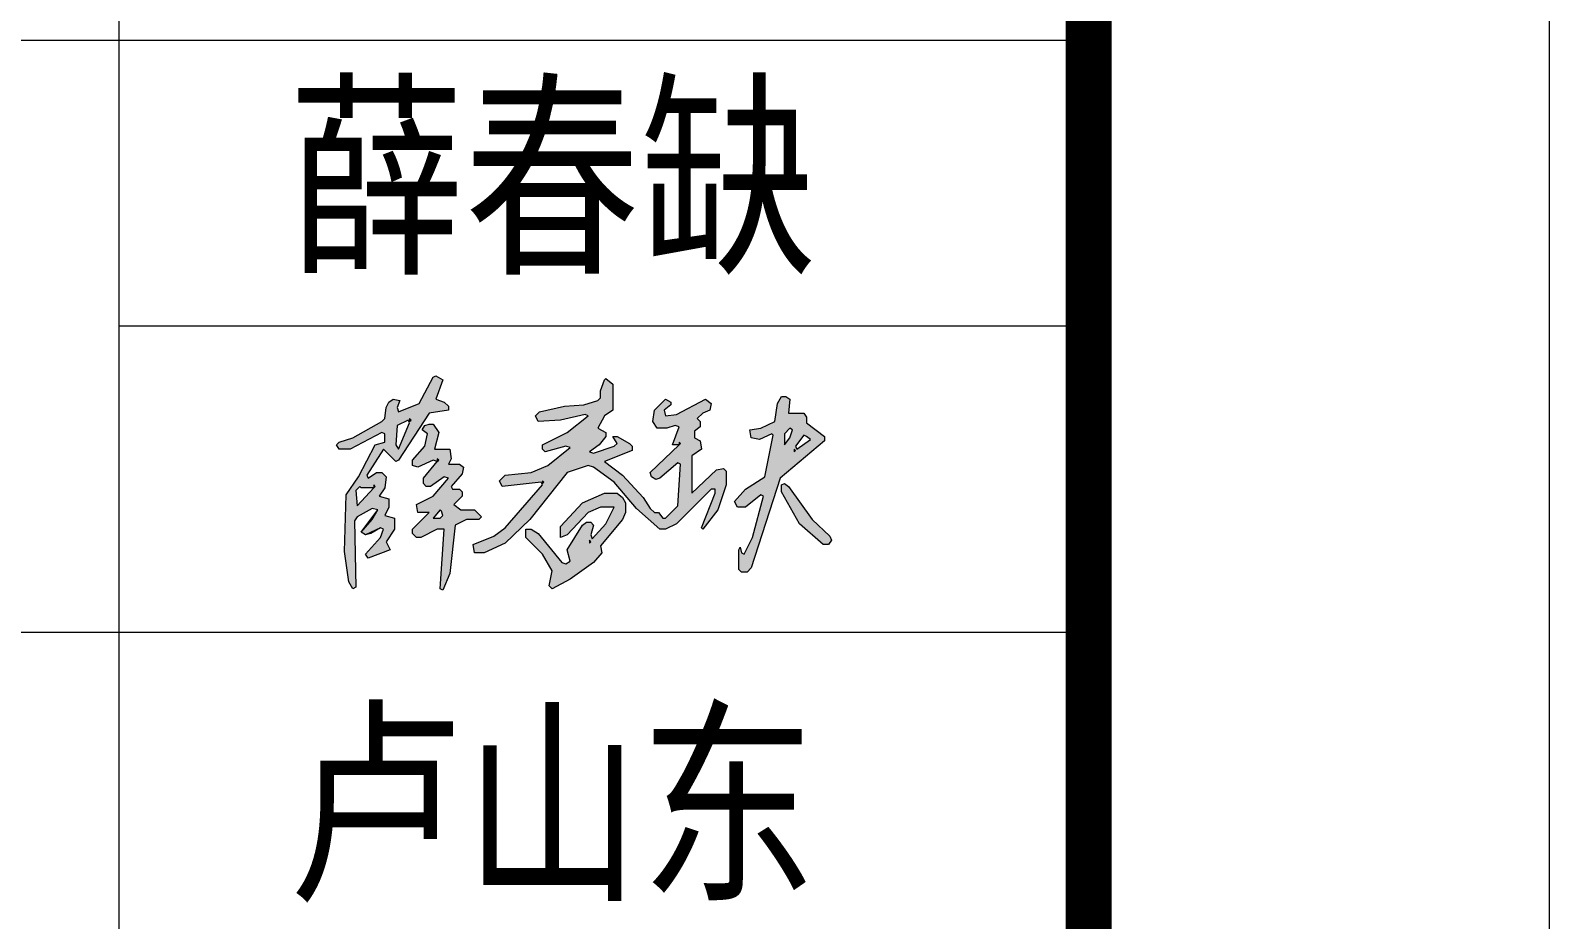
# Model space of a CAD drawing. Header units: inches. Extents: x -3272461 to -2504170, y 403793 to 1071042.
# Drawn here: x -2654939 to -2649994, y 721145 to 724039 of the extents above; entities that cross this region are included whole.
import ezdxf
from ezdxf.enums import TextEntityAlignment as Align

# ---------------------------------------------------------------- set-up
doc = ezdxf.new("R2010")
doc.units = ezdxf.units.IN
doc.header["$LTSCALE"] = 1000
doc.header["$MEASUREMENT"] = 0
doc.layers.get('0').update_dxf_attribs({"lineweight": 18})
doc.layers.add('PUB_TITLE', color=153, linetype='Continuous', lineweight=18)
doc.styles.add('-黑体', font='', dxfattribs={"width": 0.7})
doc.styles.get('-黑体').set_extended_font_data('微软雅黑')

msp = doc.modelspace()

# ---------------------------------------------------------------- hatches: boundary and pattern name
h = msp.add_hatch(color=256)
h.paths.add_polyline_path([(-2653704.5, 722762.1), (-2653709, 722771.1), (-2653745, 722753.1), (-2653749.5, 722690.1), (-2653740.5, 722676.6)], flags=0)
h.paths.add_polyline_path([(-2653628, 722910.6), (-2653619, 722915.1), (-2653596.5, 722901.6), (-2653619, 722838.6), (-2653592, 722829.6), (-2653578.5, 722816.1), (-2653578.5, 722802.6), (-2653641.5, 722793.6), (-2653740.5, 722640.6), (-2653749.5, 722636.1), (-2653790, 722676.6), (-2653844, 722591.1), (-2653839.5, 722582.1), (-2653812.5, 722600.1), (-2653794.5, 722600.1), (-2653781, 722586.6), (-2653785.5, 722550.6), (-2653803.5, 722523.6), (-2653772, 722514.6), (-2653772, 722487.6), (-2653785.5, 722460.6), (-2653754, 722451.6), (-2653754, 722415.6), (-2653781, 722375.1), (-2653767.5, 722348.1), (-2653839.5, 722321.1), (-2653848.5, 722334.6), (-2653799, 722388.6), (-2653790, 722415.6), (-2653799, 722420.1), (-2653830.5, 722402.1), (-2653848.5, 722397.6), (-2653862, 722406.6), (-2653826, 722447.1), (-2653808, 722478.6), (-2653826, 722483.1), (-2653875.5, 722456.1), (-2653884.5, 722442.6), (-2653880, 722226.6), (-2653889, 722222.1), (-2653902.5, 722244.6), (-2653916, 722343.6), (-2653911.5, 722528.1), (-2653871, 722586.6), (-2653817, 722690.1), (-2653785.5, 722699.1), (-2653785.5, 722726.1), (-2653794.5, 722730.6), (-2653898, 722676.6), (-2653934, 722676.6), (-2653943, 722690.1), (-2653934, 722699.1), (-2653889, 722712.6), (-2653794.5, 722766.6), (-2653785.5, 722775.6), (-2653781, 722811.6), (-2653772, 722829.6), (-2653758.5, 722838.6), (-2653736, 722834.1), (-2653745, 722811.6), (-2653740.5, 722798.1), (-2653673, 722825.1)], flags=0)
h.paths.add_polyline_path([(-2653862, 722550.6), (-2653866.5, 722555.1), (-2653880, 722541.6), (-2653875.5, 722492.1), (-2653821.5, 722550.6)], flags=0)
h.paths.add_polyline_path([(-2653641.5, 722757.6), (-2653628, 722757.6), (-2653610, 722730.6), (-2653623.5, 722676.6), (-2653574, 722676.6), (-2653569.5, 722645.1), (-2653578.5, 722627.1), (-2653542.5, 722627.1), (-2653529, 722618.1), (-2653533.5, 722595.6), (-2653569.5, 722555.1), (-2653565, 722546.1), (-2653542.5, 722546.1), (-2653533.5, 722537.1), (-2653533.5, 722523.6), (-2653560.5, 722496.6), (-2653538, 722478.6), (-2653493, 722478.6), (-2653470.5, 722456.1), (-2653479.5, 722447.1), (-2653520, 722447.1), (-2653556, 722429.1), (-2653574, 722271.6), (-2653596.5, 722217.6), (-2653605.5, 722222.1), (-2653592, 722415.6), (-2653614.5, 722415.6), (-2653668.5, 722388.6), (-2653682, 722388.6), (-2653695.5, 722402.1), (-2653695.5, 722415.6), (-2653641.5, 722469.6), (-2653677.5, 722469.6), (-2653682, 722496.6), (-2653628, 722523.6), (-2653578.5, 722582.1), (-2653592, 722586.6), (-2653637, 722555.1), (-2653650.5, 722555.1), (-2653659.5, 722564.1), (-2653659.5, 722582.1), (-2653614.5, 722636.1), (-2653628, 722640.6), (-2653677.5, 722618.1), (-2653695.5, 722622.6), (-2653695.5, 722640.6), (-2653655, 722685.6), (-2653646, 722726.1), (-2653664, 722739.6), (-2653655, 722753.1)], flags=0)
h.paths.add_polyline_path([(-2653601, 722474.1), (-2653605.5, 722478.6), (-2653628, 722451.6), (-2653605.5, 722451.6), (-2653596.5, 722460.6)], flags=0)
h.paths.add_polyline_path([(-2653070, 722901.6), (-2653065.5, 722906.1), (-2653043, 722888.1), (-2653043, 722802.6), (-2653070, 722784.6), (-2653092.5, 722744.1), (-2653065.5, 722730.6), (-2653065.5, 722717.1), (-2653088, 722690.1), (-2653119.5, 722667.6), (-2653106, 722663.1), (-2653038.5, 722685.6), (-2653029.5, 722694.6), (-2653043, 722717.1), (-2653029.5, 722717.1), (-2652989, 722694.6), (-2652980, 722685.6), (-2652980, 722672.1), (-2653070, 722636.1), (-2653011.5, 722591.1), (-2652944, 722519.1), (-2652921.5, 722483.1), (-2652908, 722469.6), (-2652894.5, 722469.6), (-2652881, 722451.6), (-2652872, 722451.6), (-2652831.5, 722492.1), (-2652822.5, 722627.1), (-2652831.5, 722631.6), (-2652890, 722582.1), (-2652903.5, 722577.6), (-2652917, 722586.6), (-2652921.5, 722600.1), (-2652827, 722690.1), (-2652849.5, 722690.1), (-2652827, 722748.6), (-2652840.5, 722753.1), (-2652867.5, 722744.1), (-2652899, 722744.1), (-2652912.5, 722766.6), (-2652908, 722802.6), (-2652872, 722838.6), (-2652854, 722829.6), (-2652854, 722820.6), (-2652876.5, 722802.6), (-2652872, 722784.6), (-2652836, 722789.1), (-2652741.5, 722838.6), (-2652723.5, 722825.1), (-2652728, 722802.6), (-2652750.5, 722793.6), (-2652768.5, 722775.6), (-2652759.5, 722766.6), (-2652759.5, 722748.6), (-2652777.5, 722735.1), (-2652777.5, 722712.6), (-2652759.5, 722703.6), (-2652755, 722676.6), (-2652786.5, 722654.1), (-2652786.5, 722532.6), (-2652705.5, 722609.1), (-2652683, 722613.6), (-2652674, 722604.6), (-2652674, 722559.6), (-2652701, 722478.6), (-2652750.5, 722415.6), (-2652755, 722420.1), (-2652710, 722532.6), (-2652710, 722546.1), (-2652723.5, 722546.1), (-2652836, 722433.6), (-2652872, 722415.6), (-2652890, 722415.6), (-2652966.5, 722483.1), (-2653038.5, 722568.6), (-2653106, 722618.1), (-2653124, 722622.6), (-2653191.5, 722600.1), (-2653313, 722447.1), (-2653394, 722370.6), (-2653461.5, 722339.1), (-2653493, 722339.1), (-2653497.5, 722366.1), (-2653430, 722393.1), (-2653394, 722420.1), (-2653272.5, 722559.6), (-2653277, 722568.6), (-2653403, 722555.1), (-2653412, 722573.1), (-2653394, 722591.1), (-2653308.5, 722600.1), (-2653254.5, 722622.6), (-2653182.5, 722681.1), (-2653196, 722685.6), (-2653263.5, 722667.6), (-2653272.5, 722676.6), (-2653272.5, 722690.1), (-2653191.5, 722730.6), (-2653124, 722784.6), (-2653133, 722789.1), (-2653214, 722771.1), (-2653286, 722766.6), (-2653295, 722784.6), (-2653281.5, 722798.1), (-2653200.5, 722816.1), (-2653137.5, 722820.6), (-2653092.5, 722834.1), (-2653083.5, 722843.1), (-2653083.5, 722865.6)], flags=0)
h.paths.add_polyline_path([(-2653070, 722532.6), (-2653029.5, 722532.6), (-2653011.5, 722519.1), (-2653002.5, 722501.1), (-2653002.5, 722469.6), (-2653011.5, 722447.1), (-2653083.5, 722361.6), (-2653079, 722339.1), (-2653106, 722307.6), (-2653182.5, 722253.6), (-2653241, 722222.1), (-2653250, 722231.1), (-2653241, 722280.6), (-2653272.5, 722334.6), (-2653326.5, 722388.6), (-2653326.5, 722415.6), (-2653308.5, 722415.6), (-2653286, 722402.1), (-2653209.5, 722307.6), (-2653196, 722303.1), (-2653182.5, 722312.1), (-2653191.5, 722348.1), (-2653142, 722429.1), (-2653128.5, 722438.1), (-2653115, 722438.1), (-2653106, 722429.1), (-2653115, 722397.6), (-2653110.5, 722384.1), (-2653065.5, 722433.6), (-2653038.5, 722487.6), (-2653083.5, 722487.6), (-2653124, 722469.6), (-2653191.5, 722397.6), (-2653214, 722388.6), (-2653214, 722424.6), (-2653142, 722501.1)], flags=0)
h.paths.add_polyline_path([(-2652494, 722847.6), (-2652480.5, 722847.6), (-2652467, 722838.6), (-2652471.5, 722793.6), (-2652422, 722793.6), (-2652413, 722780.1), (-2652413, 722762.1), (-2652354.5, 722717.1), (-2652354.5, 722703.6), (-2652498.5, 722582.1), (-2652593, 722289.6), (-2652606.5, 722276.1), (-2652624.5, 722276.1), (-2652633.5, 722285.1), (-2652633.5, 722348.1), (-2652629, 722357.1), (-2652624.5, 722339.1), (-2652615.5, 722334.6), (-2652588.5, 722388.6), (-2652552.5, 722523.6), (-2652561.5, 722528.1), (-2652611, 722487.6), (-2652638, 722487.6), (-2652647, 722505.6), (-2652611, 722546.1), (-2652548, 722586.6), (-2652521, 722721.6), (-2652525.5, 722726.1), (-2652566, 722708.1), (-2652593, 722712.6), (-2652597.5, 722739.6), (-2652561.5, 722744.1), (-2652516.5, 722766.6), (-2652507.5, 722825.1)], flags=0)
h.paths.add_polyline_path([(-2652494, 722559.6), (-2652485, 722564.1), (-2652471.5, 722555.1), (-2652395, 722447.1), (-2652336.5, 722393.1), (-2652332, 722379.6), (-2652341, 722366.1), (-2652359, 722366.1), (-2652435.5, 722433.6), (-2652494, 722537.1)], flags=0)
h.paths.add_polyline_path([(-2652413, 722717.1), (-2652422, 722721.6), (-2652449, 722685.6), (-2652444.5, 722676.6), (-2652399.5, 722708.1)], flags=0)
h.paths.add_polyline_path([(-2652458, 722739.6), (-2652467, 722744.1), (-2652485, 722726.1), (-2652485, 722690.1), (-2652467, 722712.6)], flags=0)

# ---------------------------------------------------------------- linework, layer by layer
at = {"linetype": 'Continuous'}
for points in [[(-2653628, 722910.6), (-2653619, 722915.1), (-2653596.5, 722901.6), (-2653619, 722838.6), (-2653592, 722829.6), (-2653578.5, 722816.1), (-2653578.5, 722802.6), (-2653641.5, 722793.6), (-2653740.5, 722640.6), (-2653749.5, 722636.1), (-2653790, 722676.6), (-2653844, 722591.1), (-2653839.5, 722582.1), (-2653812.5, 722600.1), (-2653794.5, 722600.1), (-2653781, 722586.6), (-2653785.5, 722550.6), (-2653803.5, 722523.6), (-2653772, 722514.6), (-2653772, 722487.6), (-2653785.5, 722460.6), (-2653754, 722451.6), (-2653754, 722415.6), (-2653781, 722375.1), (-2653767.5, 722348.1), (-2653839.5, 722321.1), (-2653848.5, 722334.6), (-2653799, 722388.6), (-2653790, 722415.6), (-2653799, 722420.1), (-2653848.5, 722397.6), (-2653862, 722406.6), (-2653808, 722478.6), (-2653826, 722483.1), (-2653875.5, 722456.1), (-2653884.5, 722442.6), (-2653880, 722226.6), (-2653889, 722222.1), (-2653902.5, 722244.6), (-2653916, 722343.6), (-2653911.5, 722528.1), (-2653871, 722586.6), (-2653817, 722690.1), (-2653785.5, 722699.1), (-2653785.5, 722726.1), (-2653794.5, 722730.6), (-2653898, 722676.6), (-2653934, 722676.6), (-2653943, 722690.1), (-2653934, 722699.1), (-2653889, 722712.6), (-2653794.5, 722766.6), (-2653785.5, 722775.6), (-2653781, 722811.6), (-2653772, 722829.6), (-2653758.5, 722838.6), (-2653736, 722834.1), (-2653745, 722811.6), (-2653740.5, 722798.1), (-2653673, 722825.1), (-2653628, 722910.6)], [(-2653628, 722910.6), (-2653619, 722915.1), (-2653596.5, 722901.6), (-2653619, 722838.6), (-2653592, 722829.6), (-2653578.5, 722816.1), (-2653578.5, 722802.6), (-2653641.5, 722793.6), (-2653740.5, 722640.6), (-2653749.5, 722636.1), (-2653790, 722676.6), (-2653844, 722591.1), (-2653839.5, 722582.1), (-2653812.5, 722600.1), (-2653794.5, 722600.1), (-2653781, 722586.6), (-2653785.5, 722550.6), (-2653803.5, 722523.6), (-2653772, 722514.6), (-2653772, 722487.6), (-2653785.5, 722460.6), (-2653754, 722451.6), (-2653754, 722415.6), (-2653781, 722375.1), (-2653767.5, 722348.1), (-2653839.5, 722321.1), (-2653848.5, 722334.6), (-2653799, 722388.6), (-2653790, 722415.6), (-2653799, 722420.1), (-2653830.5, 722402.1), (-2653848.5, 722397.6), (-2653862, 722406.6), (-2653826, 722447.1), (-2653808, 722478.6), (-2653826, 722483.1), (-2653875.5, 722456.1), (-2653884.5, 722442.6), (-2653880, 722226.6), (-2653889, 722222.1), (-2653902.5, 722244.6), (-2653916, 722343.6), (-2653911.5, 722528.1), (-2653871, 722586.6), (-2653817, 722690.1), (-2653785.5, 722699.1), (-2653785.5, 722726.1), (-2653794.5, 722730.6), (-2653898, 722676.6), (-2653934, 722676.6), (-2653943, 722690.1), (-2653934, 722699.1), (-2653889, 722712.6), (-2653794.5, 722766.6), (-2653785.5, 722775.6), (-2653781, 722811.6), (-2653772, 722829.6), (-2653758.5, 722838.6), (-2653736, 722834.1), (-2653745, 722811.6), (-2653740.5, 722798.1), (-2653673, 722825.1), (-2653628, 722910.6)], [(-2653070, 722901.6), (-2653065.5, 722906.1), (-2653043, 722888.1), (-2653043, 722802.6), (-2653070, 722784.6), (-2653092.5, 722744.1), (-2653065.5, 722730.6), (-2653065.5, 722717.1), (-2653088, 722690.1), (-2653119.5, 722667.6), (-2653106, 722663.1), (-2653038.5, 722685.6), (-2653029.5, 722694.6), (-2653043, 722717.1), (-2653029.5, 722717.1), (-2652989, 722694.6), (-2652980, 722685.6), (-2652980, 722672.1), (-2653070, 722636.1), (-2653011.5, 722591.1), (-2652944, 722519.1), (-2652921.5, 722483.1), (-2652908, 722469.6), (-2652894.5, 722469.6), (-2652881, 722451.6), (-2652872, 722451.6), (-2652831.5, 722492.1), (-2652822.5, 722627.1), (-2652831.5, 722631.6), (-2652890, 722582.1), (-2652903.5, 722577.6), (-2652917, 722586.6), (-2652921.5, 722600.1), (-2652827, 722690.1), (-2652849.5, 722690.1), (-2652827, 722748.6), (-2652840.5, 722753.1), (-2652867.5, 722744.1), (-2652899, 722744.1), (-2652912.5, 722766.6), (-2652908, 722802.6), (-2652872, 722838.6), (-2652854, 722829.6), (-2652854, 722820.6), (-2652876.5, 722802.6), (-2652872, 722784.6), (-2652836, 722789.1), (-2652741.5, 722838.6), (-2652723.5, 722825.1), (-2652728, 722802.6), (-2652750.5, 722793.6), (-2652768.5, 722775.6), (-2652759.5, 722766.6), (-2652759.5, 722748.6), (-2652777.5, 722735.1), (-2652777.5, 722712.6), (-2652759.5, 722703.6), (-2652755, 722676.6), (-2652786.5, 722654.1), (-2652786.5, 722532.6), (-2652705.5, 722609.1), (-2652683, 722613.6), (-2652674, 722604.6), (-2652674, 722559.6), (-2652701, 722478.6), (-2652750.5, 722415.6), (-2652755, 722420.1), (-2652710, 722532.6), (-2652710, 722546.1), (-2652723.5, 722546.1), (-2652836, 722433.6), (-2652872, 722415.6), (-2652890, 722415.6), (-2652966.5, 722483.1), (-2653038.5, 722568.6), (-2653106, 722618.1), (-2653124, 722622.6), (-2653191.5, 722600.1), (-2653313, 722447.1), (-2653394, 722370.6), (-2653461.5, 722339.1), (-2653493, 722339.1), (-2653497.5, 722366.1), (-2653430, 722393.1), (-2653394, 722420.1), (-2653272.5, 722559.6), (-2653277, 722568.6), (-2653403, 722555.1), (-2653412, 722573.1), (-2653394, 722591.1), (-2653308.5, 722600.1), (-2653254.5, 722622.6), (-2653182.5, 722681.1), (-2653196, 722685.6), (-2653263.5, 722667.6), (-2653272.5, 722676.6), (-2653272.5, 722690.1), (-2653191.5, 722730.6), (-2653124, 722784.6), (-2653133, 722789.1), (-2653214, 722771.1), (-2653286, 722766.6), (-2653295, 722784.6), (-2653281.5, 722798.1), (-2653200.5, 722816.1), (-2653137.5, 722820.6), (-2653092.5, 722834.1), (-2653083.5, 722843.1), (-2653083.5, 722865.6), (-2653070, 722901.6)], [(-2653070, 722901.6), (-2653065.5, 722906.1), (-2653043, 722888.1), (-2653043, 722802.6), (-2653070, 722784.6), (-2653092.5, 722744.1), (-2653065.5, 722730.6), (-2653065.5, 722717.1), (-2653088, 722690.1), (-2653119.5, 722667.6), (-2653106, 722663.1), (-2653038.5, 722685.6), (-2653029.5, 722694.6), (-2653043, 722717.1), (-2653029.5, 722717.1), (-2652989, 722694.6), (-2652980, 722685.6), (-2652980, 722672.1), (-2653070, 722636.1), (-2653011.5, 722591.1), (-2652944, 722519.1), (-2652921.5, 722483.1), (-2652908, 722469.6), (-2652894.5, 722469.6), (-2652881, 722451.6), (-2652872, 722451.6), (-2652831.5, 722492.1), (-2652822.5, 722627.1), (-2652831.5, 722631.6), (-2652890, 722582.1), (-2652903.5, 722577.6), (-2652917, 722586.6), (-2652921.5, 722600.1), (-2652827, 722690.1), (-2652849.5, 722690.1), (-2652827, 722748.6), (-2652840.5, 722753.1), (-2652867.5, 722744.1), (-2652899, 722744.1), (-2652912.5, 722766.6), (-2652908, 722802.6), (-2652872, 722838.6), (-2652854, 722829.6), (-2652854, 722820.6), (-2652876.5, 722802.6), (-2652872, 722784.6), (-2652836, 722789.1), (-2652741.5, 722838.6), (-2652723.5, 722825.1), (-2652728, 722802.6), (-2652750.5, 722793.6), (-2652768.5, 722775.6), (-2652759.5, 722766.6), (-2652759.5, 722748.6), (-2652777.5, 722735.1), (-2652777.5, 722712.6), (-2652759.5, 722703.6), (-2652755, 722676.6), (-2652786.5, 722654.1), (-2652786.5, 722532.6), (-2652705.5, 722609.1), (-2652683, 722613.6), (-2652674, 722604.6), (-2652674, 722559.6), (-2652701, 722478.6), (-2652750.5, 722415.6), (-2652755, 722420.1), (-2652710, 722532.6), (-2652710, 722546.1), (-2652723.5, 722546.1), (-2652836, 722433.6), (-2652872, 722415.6), (-2652890, 722415.6), (-2652966.5, 722483.1), (-2653038.5, 722568.6), (-2653106, 722618.1), (-2653124, 722622.6), (-2653191.5, 722600.1), (-2653313, 722447.1), (-2653394, 722370.6), (-2653461.5, 722339.1), (-2653493, 722339.1), (-2653497.5, 722366.1), (-2653430, 722393.1), (-2653394, 722420.1), (-2653272.5, 722559.6), (-2653277, 722568.6), (-2653403, 722555.1), (-2653412, 722573.1), (-2653394, 722591.1), (-2653308.5, 722600.1), (-2653254.5, 722622.6), (-2653182.5, 722681.1), (-2653196, 722685.6), (-2653263.5, 722667.6), (-2653272.5, 722676.6), (-2653272.5, 722690.1), (-2653191.5, 722730.6), (-2653124, 722784.6), (-2653133, 722789.1), (-2653214, 722771.1), (-2653286, 722766.6), (-2653295, 722784.6), (-2653281.5, 722798.1), (-2653200.5, 722816.1), (-2653137.5, 722820.6), (-2653092.5, 722834.1), (-2653083.5, 722843.1), (-2653083.5, 722865.6), (-2653070, 722901.6)], [(-2652494, 722847.6), (-2652480.5, 722847.6), (-2652467, 722838.6), (-2652471.5, 722793.6), (-2652422, 722793.6), (-2652413, 722780.1), (-2652413, 722762.1), (-2652354.5, 722717.1), (-2652354.5, 722703.6), (-2652498.5, 722582.1), (-2652593, 722289.6), (-2652606.5, 722276.1), (-2652624.5, 722276.1), (-2652633.5, 722285.1), (-2652633.5, 722348.1), (-2652629, 722357.1), (-2652624.5, 722339.1), (-2652615.5, 722334.6), (-2652588.5, 722388.6), (-2652552.5, 722523.6), (-2652561.5, 722528.1), (-2652611, 722487.6), (-2652638, 722487.6), (-2652647, 722505.6), (-2652611, 722546.1), (-2652548, 722586.6), (-2652521, 722721.6), (-2652525.5, 722726.1), (-2652566, 722708.1), (-2652593, 722712.6), (-2652597.5, 722739.6), (-2652561.5, 722744.1), (-2652516.5, 722766.6), (-2652507.5, 722825.1), (-2652494, 722847.6)], [(-2652494, 722847.6), (-2652480.5, 722847.6), (-2652467, 722838.6), (-2652471.5, 722793.6), (-2652422, 722793.6), (-2652413, 722780.1), (-2652413, 722762.1), (-2652354.5, 722717.1), (-2652354.5, 722703.6), (-2652498.5, 722582.1), (-2652593, 722289.6), (-2652606.5, 722276.1), (-2652624.5, 722276.1), (-2652633.5, 722285.1), (-2652633.5, 722348.1), (-2652629, 722357.1), (-2652624.5, 722339.1), (-2652615.5, 722334.6), (-2652588.5, 722388.6), (-2652552.5, 722523.6), (-2652561.5, 722528.1), (-2652611, 722487.6), (-2652638, 722487.6), (-2652647, 722505.6), (-2652611, 722546.1), (-2652548, 722586.6), (-2652521, 722721.6), (-2652525.5, 722726.1), (-2652566, 722708.1), (-2652593, 722712.6), (-2652597.5, 722739.6), (-2652561.5, 722744.1), (-2652516.5, 722766.6), (-2652507.5, 722825.1), (-2652494, 722847.6)], [(-2653704.5, 722762.1), (-2653709, 722771.1), (-2653745, 722753.1), (-2653749.5, 722690.1), (-2653740.5, 722676.6), (-2653704.5, 722762.1)], [(-2653704.5, 722762.1), (-2653709, 722771.1), (-2653745, 722753.1), (-2653749.5, 722690.1), (-2653740.5, 722676.6), (-2653704.5, 722762.1)], [(-2653700, 722771.1), (-2653704.5, 722775.6), (-2653704.5, 722766.6), (-2653700, 722771.1)], [(-2653700, 722771.1), (-2653704.5, 722775.6), (-2653704.5, 722766.6), (-2653700, 722771.1)], [(-2653641.5, 722757.6), (-2653628, 722757.6), (-2653610, 722730.6), (-2653623.5, 722676.6), (-2653574, 722676.6), (-2653569.5, 722645.1), (-2653578.5, 722627.1), (-2653542.5, 722627.1), (-2653529, 722618.1), (-2653533.5, 722595.6), (-2653569.5, 722555.1), (-2653565, 722546.1), (-2653542.5, 722546.1), (-2653533.5, 722537.1), (-2653533.5, 722523.6), (-2653560.5, 722496.6), (-2653538, 722478.6), (-2653493, 722478.6), (-2653470.5, 722456.1), (-2653479.5, 722447.1), (-2653520, 722447.1), (-2653556, 722429.1), (-2653574, 722271.6), (-2653596.5, 722217.6), (-2653605.5, 722222.1), (-2653592, 722415.6), (-2653614.5, 722415.6), (-2653668.5, 722388.6), (-2653682, 722388.6), (-2653695.5, 722402.1), (-2653695.5, 722415.6), (-2653641.5, 722469.6), (-2653677.5, 722469.6), (-2653682, 722496.6), (-2653628, 722523.6), (-2653578.5, 722582.1), (-2653592, 722586.6), (-2653637, 722555.1), (-2653650.5, 722555.1), (-2653659.5, 722564.1), (-2653659.5, 722582.1), (-2653614.5, 722636.1), (-2653628, 722640.6), (-2653677.5, 722618.1), (-2653695.5, 722622.6), (-2653695.5, 722640.6), (-2653655, 722685.6), (-2653646, 722726.1), (-2653664, 722739.6), (-2653655, 722753.1), (-2653641.5, 722757.6)], [(-2653641.5, 722757.6), (-2653628, 722757.6), (-2653610, 722730.6), (-2653623.5, 722676.6), (-2653574, 722676.6), (-2653569.5, 722645.1), (-2653578.5, 722627.1), (-2653542.5, 722627.1), (-2653529, 722618.1), (-2653533.5, 722595.6), (-2653569.5, 722555.1), (-2653565, 722546.1), (-2653542.5, 722546.1), (-2653533.5, 722537.1), (-2653533.5, 722523.6), (-2653560.5, 722496.6), (-2653538, 722478.6), (-2653493, 722478.6), (-2653470.5, 722456.1), (-2653479.5, 722447.1), (-2653520, 722447.1), (-2653556, 722429.1), (-2653574, 722271.6), (-2653596.5, 722217.6), (-2653605.5, 722222.1), (-2653592, 722415.6), (-2653614.5, 722415.6), (-2653668.5, 722388.6), (-2653682, 722388.6), (-2653695.5, 722402.1), (-2653695.5, 722415.6), (-2653641.5, 722469.6), (-2653677.5, 722469.6), (-2653682, 722496.6), (-2653628, 722523.6), (-2653578.5, 722582.1), (-2653592, 722586.6), (-2653637, 722555.1), (-2653650.5, 722555.1), (-2653659.5, 722564.1), (-2653659.5, 722582.1), (-2653614.5, 722636.1), (-2653628, 722640.6), (-2653677.5, 722618.1), (-2653695.5, 722622.6), (-2653695.5, 722640.6), (-2653655, 722685.6), (-2653646, 722726.1), (-2653664, 722739.6), (-2653655, 722753.1), (-2653641.5, 722757.6)], [(-2652458, 722739.6), (-2652467, 722744.1), (-2652485, 722726.1), (-2652485, 722690.1), (-2652467, 722712.6), (-2652458, 722739.6)], [(-2652458, 722739.6), (-2652467, 722744.1), (-2652485, 722726.1), (-2652485, 722690.1), (-2652467, 722712.6), (-2652458, 722739.6)], [(-2652822.5, 722694.6), (-2652827, 722699.1), (-2652827, 722690.1), (-2652822.5, 722694.6)], [(-2652822.5, 722694.6), (-2652827, 722699.1), (-2652827, 722690.1), (-2652822.5, 722694.6)], [(-2652413, 722717.1), (-2652422, 722721.6), (-2652449, 722685.6), (-2652444.5, 722676.6), (-2652399.5, 722708.1), (-2652413, 722717.1)], [(-2652413, 722717.1), (-2652422, 722721.6), (-2652449, 722685.6), (-2652444.5, 722676.6), (-2652399.5, 722708.1), (-2652413, 722717.1)], [(-2653610, 722640.6), (-2653614.5, 722645.1), (-2653614.5, 722636.1), (-2653610, 722640.6)], [(-2653610, 722640.6), (-2653614.5, 722645.1), (-2653614.5, 722636.1), (-2653610, 722640.6)], [(-2652449, 722672.1), (-2652453.5, 722676.6), (-2652453.5, 722667.6), (-2652449, 722672.1)], [(-2652449, 722672.1), (-2652453.5, 722676.6), (-2652453.5, 722667.6), (-2652449, 722672.1)], [(-2653862, 722550.6), (-2653866.5, 722555.1), (-2653880, 722541.6), (-2653875.5, 722492.1), (-2653821.5, 722550.6), (-2653862, 722550.6)], [(-2653862, 722550.6), (-2653866.5, 722555.1), (-2653880, 722541.6), (-2653875.5, 722492.1), (-2653821.5, 722550.6), (-2653862, 722550.6)], [(-2653817, 722555.1), (-2653821.5, 722559.6), (-2653821.5, 722550.6), (-2653817, 722555.1)], [(-2653817, 722555.1), (-2653821.5, 722559.6), (-2653821.5, 722550.6), (-2653817, 722555.1)], [(-2653268, 722568.6), (-2653272.5, 722573.1), (-2653272.5, 722564.1), (-2653268, 722568.6)], [(-2653268, 722568.6), (-2653272.5, 722573.1), (-2653272.5, 722564.1), (-2653268, 722568.6)], [(-2652494, 722559.6), (-2652485, 722564.1), (-2652471.5, 722555.1), (-2652395, 722447.1), (-2652336.5, 722393.1), (-2652332, 722379.6), (-2652341, 722366.1), (-2652359, 722366.1), (-2652435.5, 722433.6), (-2652494, 722537.1), (-2652494, 722559.6)], [(-2652494, 722559.6), (-2652485, 722564.1), (-2652471.5, 722555.1), (-2652395, 722447.1), (-2652336.5, 722393.1), (-2652332, 722379.6), (-2652341, 722366.1), (-2652359, 722366.1), (-2652435.5, 722433.6), (-2652494, 722537.1), (-2652494, 722559.6)], [(-2653070, 722532.6), (-2653029.5, 722532.6), (-2653011.5, 722519.1), (-2653002.5, 722501.1), (-2653002.5, 722469.6), (-2653011.5, 722447.1), (-2653083.5, 722361.6), (-2653079, 722339.1), (-2653106, 722307.6), (-2653182.5, 722253.6), (-2653241, 722222.1), (-2653250, 722231.1), (-2653241, 722280.6), (-2653272.5, 722334.6), (-2653326.5, 722388.6), (-2653326.5, 722415.6), (-2653308.5, 722415.6), (-2653286, 722402.1), (-2653209.5, 722307.6), (-2653196, 722303.1), (-2653182.5, 722312.1), (-2653191.5, 722348.1), (-2653142, 722429.1), (-2653128.5, 722438.1), (-2653115, 722438.1), (-2653106, 722429.1), (-2653115, 722397.6), (-2653110.5, 722384.1), (-2653065.5, 722433.6), (-2653038.5, 722487.6), (-2653083.5, 722487.6), (-2653124, 722469.6), (-2653191.5, 722397.6), (-2653214, 722388.6), (-2653214, 722424.6), (-2653142, 722501.1), (-2653070, 722532.6)], [(-2653070, 722532.6), (-2653029.5, 722532.6), (-2653011.5, 722519.1), (-2653002.5, 722501.1), (-2653002.5, 722469.6), (-2653011.5, 722447.1), (-2653083.5, 722361.6), (-2653079, 722339.1), (-2653106, 722307.6), (-2653182.5, 722253.6), (-2653241, 722222.1), (-2653250, 722231.1), (-2653241, 722280.6), (-2653272.5, 722334.6), (-2653326.5, 722388.6), (-2653326.5, 722415.6), (-2653308.5, 722415.6), (-2653286, 722402.1), (-2653209.5, 722307.6), (-2653196, 722303.1), (-2653182.5, 722312.1), (-2653191.5, 722348.1), (-2653142, 722429.1), (-2653128.5, 722438.1), (-2653115, 722438.1), (-2653106, 722429.1), (-2653115, 722397.6), (-2653110.5, 722384.1), (-2653065.5, 722433.6), (-2653038.5, 722487.6), (-2653083.5, 722487.6), (-2653124, 722469.6), (-2653191.5, 722397.6), (-2653214, 722388.6), (-2653214, 722424.6), (-2653142, 722501.1), (-2653070, 722532.6)], [(-2653601, 722474.1), (-2653605.5, 722478.6), (-2653628, 722451.6), (-2653605.5, 722451.6), (-2653596.5, 722460.6), (-2653601, 722474.1)], [(-2653601, 722474.1), (-2653605.5, 722478.6), (-2653628, 722451.6), (-2653605.5, 722451.6), (-2653596.5, 722460.6), (-2653601, 722474.1)], [(-2653115, 722375.1), (-2653119.5, 722379.6), (-2653119.5, 722370.6), (-2653115, 722375.1)], [(-2653115, 722375.1), (-2653119.5, 722379.6), (-2653119.5, 722370.6), (-2653115, 722375.1)]]:
    msp.add_lwpolyline(points, dxfattribs=at)
at = {"layer": 'PUB_TITLE'}
for p, q in [((-2654651.4, 731806.8), (-2654651.4, 712630.6)), ((-2657808.5, 724006.8), (-2651494.3, 724006.8)), ((-2654651.4, 723077.9), (-2651494.3, 723077.9)), ((-2657808.5, 722080.6), (-2651494.3, 722080.6))]:
    msp.add_line(p, q, dxfattribs=at)
msp.add_lwpolyline([(-2649994.3, 711130.6), (-2649994.3, 774130.6), (-2761444.3, 774130.6), (-2761444.3, 711130.6)], close=True, dxfattribs=at)
msp.add_lwpolyline([(-2651494.3, 712630.6, 150, 150, 0), (-2651494.3, 772630.6, 150, 150, 0), (-2757694.3, 772630.6, 150, 150, 0), (-2757694.3, 712630.6, 150, 150, 0)], format="xyseb", close=True, dxfattribs=at)

# ---------------------------------------------------------------- texts
at = {"style": '-黑体', "width": 0.8}
for s, p in [('薛春缺', (-2654099.8, 723563.5)), ('卢山东', (-2654099.8, 721522.1))]:
    msp.add_text(s, height=525, dxfattribs=at).set_placement(p, align=Align.MIDDLE_LEFT)

doc.saveas('drawing.dxf')
